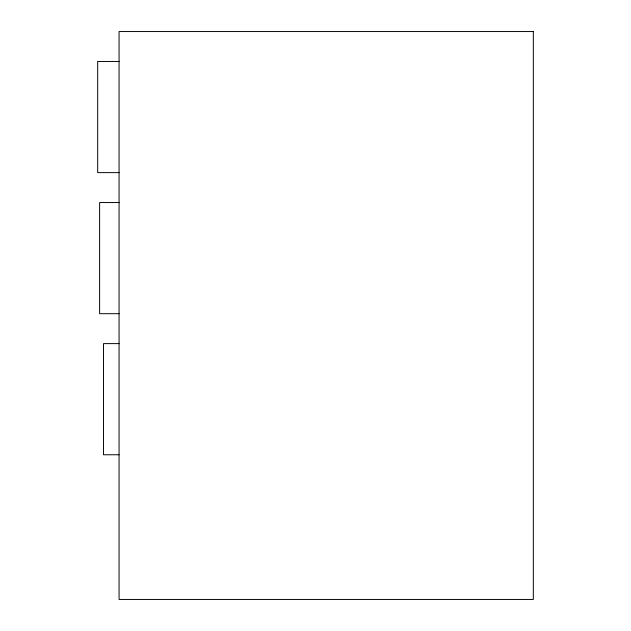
<?xml version="1.0" encoding="UTF-8"?>
<svg xmlns="http://www.w3.org/2000/svg" width="631" height="631" viewBox="0 0 631 631"><rect width="100%" height="100%" fill="white"/><g stroke="black" fill="none" stroke-linecap="round" stroke-linejoin="round"><path stroke-width="0.95" d="M119.07 61.467L97.679 61.467L97.679 172.618L119.07 172.618M119.07 202.543L99.619 202.543L99.619 313.686L119.07 313.686M119.07 343.611L103.508 343.611L103.508 454.762L119.07 454.762M533.321 31.55L119.07 31.55L119.07 599.45L533.321 599.45L533.321 31.55"/></g></svg>
